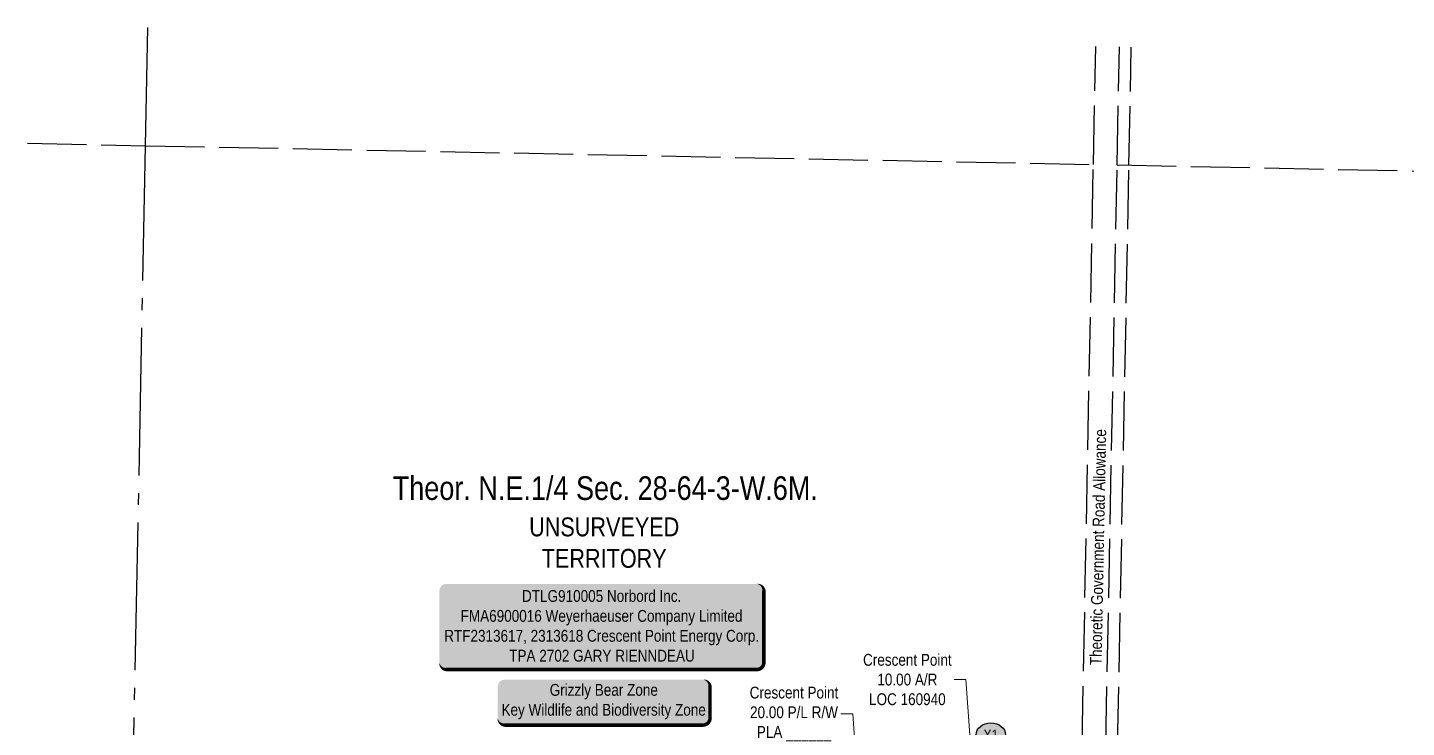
# Model space of a CAD drawing. Extents: x 409970 to 415936, y 6044942 to 6048413.
# Drawn here: x 410018 to 411187, y 6047820 to 6048413 of the extents above; entities that cross this region are included whole.
import ezdxf
from ezdxf.enums import TextEntityAlignment as Align

# ---------------------------------------------------------------- set-up
doc = ezdxf.new("R2010")
doc.units = 0
doc.header["$LTSCALE"] = 5
doc.header["$PDSIZE"] = 0.5
doc.linetypes.add('foc-QUARTERLINE', pattern=[33, 25, -3, 2, -3])
doc.linetypes.add('foc-UNSURVEYED', pattern=[12.5, 10, -2.5])
doc.layers.get('Defpoints').update_dxf_attribs({"color": 9})
for name, color, linetype in [('AS-WILDLIFE-BLOCK', 131, 'Continuous'), ('C-SYMBOL', 7, 'Continuous'), ('L-QSEC', 8, 'foc-QUARTERLINE'), ('L-ROAD-T', 7, 'Continuous'), ('L-UNS-T', 3, 'Continuous'), ('L-USEC', 7, 'foc-UNSURVEYED'), ('P-CROSSINGS', 250, 'Continuous')]:
    doc.layers.add(name, color=color, linetype=linetype)
doc.layers.add('C-AR-T', color=13, linetype='Continuous', lineweight=9)
doc.layers.add('C-RW-T', color=13, linetype='Continuous', lineweight=9)
doc.styles.add('175L', font='ARIALN.TTF', dxfattribs={"height": 20})
doc.styles.add('80', font='ARIALN.TTF', dxfattribs={"height": 10})
doc.styles.add('80CG', font='ARIALN.TTF', dxfattribs={"height": 10})
doc.styles.add('80L', font='ARIALN.TTF', dxfattribs={"height": 10})
doc.styles.add('Crossing', font='ARIALN.TTF', dxfattribs={"height": 10})
doc.dimstyles.new('Compass 5 000', dxfattribs={"dimscale": 5, "dimtxt": 9, "dimasz": 2, "dimexe": 0.2, "dimexo": 0.0625, "dimgap": 0.5, "dimtad": 0, "dimtih": 1, "dimtoh": 1, "dimzin": 0, "dimdsep": 46, "dimtxsty": '80CG', "dimcen": 0.1, "dimse1": 1, "dimse2": 1, "dimclrd": 256, "dimclrt": 256, "dimaunit": 1, "dimadec": 4, "dimazin": 0, "dimtfac": 0.06, "dimtofl": 0, "dimtmove": 0, "dimatfit": 1, "dimfxl": 0.2, "dimtolj": 1, "dimtzin": 0, "dimlwd": -1, "dimarcsym": 0})

# ---------------------------------------------------------------- blocks, each defined once
blk = doc.blocks.new('*D538')
at = {"layer": 'C-AR-T', "transparency": 16777216}
for p, q in [((410803.3, 6047860.5), (410813.3, 6047860.5)), ((410813.3, 6047860.5), (410816.6, 6047813.8)), ((410817.3, 6047803.8), (410816.6, 6047813.8)), ((410819.4, 6047773.9), (410820.1, 6047763.9))]:
    blk.add_line(p, q, dxfattribs=at)
for points in [[(410819, 6047803.9), (410815.6, 6047803.7), (410818, 6047793.8)], [(410821.1, 6047774), (410817.7, 6047773.8), (410818.7, 6047783.9)]]:
    blk.add_solid(points, dxfattribs=at)
at = {"layer": 'Defpoints', "color": 0, "transparency": 16777216}
for p in [(410818, 6047793.8), (410823.1, 6047794.2), (410823.8, 6047784.2)]:
    blk.add_point(p, dxfattribs=at)
at = {"layer": 'C-AR-T', "transparency": 16777216, "insert": (410763.6, 6047860.5), "char_height": 10, "attachment_point": 5, "style": '80CG'}
blk.add_mtext('\\A1;Crescent Point\\P10.00 A/R\\PLOC 160940', dxfattribs=at)
blk = doc.blocks.new('*U595')
h = blk.add_hatch(color=255)
edge = h.paths.add_edge_path()
edge.add_line((-84, -20), (84, -20))
edge.add_arc((84, -14), 6, 270, 360)
edge.add_line((90, -14), (90, 12.5))
edge.add_arc((84, 12.5), 6, 0, 90)
edge.add_line((84, 18.5), (-84, 18.5))
edge.add_arc((-84, 12.5), 6, 90, 180)
edge.add_line((-90, 12.5), (-90, -14))
edge.add_arc((-84, -14), 6, 180, 270)
at = {"color": 131, "flags": 128}
blk.add_lwpolyline([(-84, -20, 3, 3, 0), (84, -20, 3, 3, 0.414214), (90, -14, 3, 3, 0), (90, 12.5, 3, 0, 0.414214), (84, 18.5, 0, 0, 0), (-84, 18.5, 0, 0, 0.414214), (-90, 12.5, 0, 0, 0), (-90, -14, 0, 3, 0.414214)], format="xyseb", close=True, dxfattribs=at)
at = {"color": 131, "style": '80'}
blk.add_attdef('ENTER_TEXT_001', (-36, -5), '', height=10, dxfattribs=at)
blk = doc.blocks.new('*U594')
h = blk.add_hatch(color=255)
edge = h.paths.add_edge_path()
edge.add_line((-131.5, -37), (131.5, -37))
edge.add_arc((131.5, -31), 6, 270, 360)
edge.add_line((137.5, -31), (137.5, 29.5))
edge.add_arc((131.5, 29.5), 6, 0, 90)
edge.add_line((131.5, 35.5), (-131.5, 35.5))
edge.add_arc((-131.5, 29.5), 6, 90, 180)
edge.add_line((-137.5, 29.5), (-137.5, -31))
edge.add_arc((-131.5, -31), 6, 180, 270)
at = {"color": 44, "flags": 128}
blk.add_lwpolyline([(-131.5, -37, 3, 3, 0), (131.5, -37, 3, 3, 0.414214), (137.5, -31, 3, 3, 0), (137.5, 29.5, 3, 0, 0.414214), (131.5, 35.5, 0, 0, 0), (-131.5, 35.5, 0, 0, 0.414214), (-137.5, 29.5, 0, 0, 0), (-137.5, -31, 0, 3, 0.414214)], format="xyseb", close=True, dxfattribs=at)
at = {"color": 44, "style": '80'}
blk.add_attdef('ENTER_TEXT_001', (-36, -5), '', height=10, dxfattribs=at)
blk = doc.blocks.new('xing2')
h = blk.add_hatch(color=50)
h.dxf.hatch_style = 1
edge = h.paths.add_edge_path()
edge.add_ellipse((0, 0), major_axis=(-12.5, 0), ratio=0.816297, start_angle=0, end_angle=360)
h = blk.add_hatch(color=250)
h.dxf.hatch_style = 1
edge = h.paths.add_edge_path()
edge.add_ellipse((0, -2), major_axis=(-12.5, 0), ratio=0.816297, start_angle=0, end_angle=180)
edge.add_line((12.5, -2), (12.5, 0))
edge.add_ellipse((0, 0), major_axis=(-12.5, 0), ratio=0.816297, start_angle=0, end_angle=180, ccw=False)
edge.add_line((-12.5, 0), (-12.5, -2))
at = {"color": 250}
blk.add_ellipse((0, 0), major_axis=(-12.5, 0), ratio=0.816297, dxfattribs=at)
blk.add_ellipse((0, -2), major_axis=(-12.5, 0), ratio=0.816297, start_param=0, end_param=3.141593, dxfattribs=at)
at = {"color": 250, "style": 'Crossing'}
blk.add_attdef('CROSSING', text='', height=9, dxfattribs=at).set_placement((0.1, 0), align=Align.MIDDLE_CENTER)
at = {"color": 250, "style": 'Crossing', "flags": 1}
for tag, p in [('OWNER', (0.1, -12.5)), ('DESCRIPTION', (0.1, -25.8)), ('LOCATION', (0.1, -39.3)), ('DWG_REF', (0.1, -52.8))]:
    blk.add_attdef(tag, text='', height=9, dxfattribs=at).set_placement(p, align=Align.MIDDLE_CENTER)
blk = doc.blocks.new('*D642')
at = {"layer": 'C-RW-T', "transparency": 16777216}
for p, q in [((410717.3, 6047831.4), (410707.3, 6047831.4)), ((410719, 6047807), (410717.3, 6047831.4)), ((410721.8, 6047767.1), (410722.5, 6047757.1))]:
    blk.add_line(p, q, dxfattribs=at)
for points in [[(410720.7, 6047807.1), (410717.4, 6047806.9), (410719.7, 6047797)], [(410723.5, 6047767.2), (410720.1, 6047767), (410721.1, 6047777.1)]]:
    blk.add_solid(points, dxfattribs=at)
at = {"layer": 'Defpoints', "color": 0, "transparency": 16777216}
for p in [(410711, 6047796.4), (410719.7, 6047797), (410712.3, 6047776.4)]:
    blk.add_point(p, dxfattribs=at)
at = {"layer": 'C-RW-T', "transparency": 16777216, "insert": (410667.5, 6047831.4), "char_height": 10, "attachment_point": 5, "style": '80CG'}
blk.add_mtext('\\A1;Crescent Point\\P20.00 P/L R/W\\PPLA ______', dxfattribs=at)

msp = doc.modelspace()

# ---------------------------------------------------------------- linework, layer by layer
at = {"layer": 'L-QSEC'}
for p, q in [((410117.821, 6048312.649), (410119.793, 6048412.631)), ((410102.575, 6047538.514), (410117.821, 6048312.649))]:
    msp.add_line(p, q, dxfattribs=at)
at = {"layer": 'L-USEC'}
for p, q in [((410921.295, 6048296.697), (410923.247, 6048396.678)), ((410941.411, 6048296.304), (410943.363, 6048396.279)), ((410951.451, 6048296.098), (410953.403, 6048396.079)), ((410017.84, 6048314.634), (410117.821, 6048312.649)), ((410117.821, 6048312.649), (410921.295, 6048296.697)), ((410905.597, 6047492.58), (410921.295, 6048296.697)), ((410925.713, 6047492.187), (410941.411, 6048296.304)), ((410935.754, 6047491.982), (410951.451, 6048296.098)), ((410941.411, 6048296.297), (411744.875, 6048280.347))]:
    msp.add_line(p, q, dxfattribs=at)

# ---------------------------------------------------------------- block references
ref = msp.add_blockref('*U594', (410504.428, 6047906.032), dxfattribs=dict(xscale=1.000440123623586, yscale=1.000440123623586, zscale=1.000440123623586))
ref.add_attrib('ENTER_TEXT_001', 'DTLG910005 Norbord Inc.', (410436.959, 6047926.303), dxfattribs={"color": 44, "height": 10.0044, "style": '80'})
ref.add_attrib('ENTER_TEXT_002', 'FMA6900016 Weyerhaeuser Company Limited', (410384.921, 6047909.452), dxfattribs={"color": 44, "height": 10.0044, "style": '80'})
ref.add_attrib('ENTER_TEXT_003', 'RTF2313617, 2313618 Crescent Point Energy Corp.', (410371.006, 6047892.6), dxfattribs={"color": 44, "height": 10.0044, "style": '80'})
ref.add_attrib('ENTER_TEXT_004', 'TPA 2702 GARY RIENNDEAU', (410426.109, 6047875.749), dxfattribs={"color": 44, "height": 10.0044, "style": '80'})
at = {"layer": 'AS-WILDLIFE-BLOCK'}
ref = msp.add_blockref('*U595', (410506.344, 6047841.994), dxfattribs=dict(at, xscale=1.000002621153126, yscale=1.000002621153126, zscale=1.000002621153126))
ref.add_attrib('ENTER_TEXT_001', 'Grizzly Bear Zone', (410460.434, 6047846.794), dxfattribs={"layer": '0', "color": 131, "height": 10.00003, "style": '80'})
ref.add_attrib('ENTER_TEXT_002', 'Key Wildlife and Biodiversity Zone', (410419.571, 6047829.957), dxfattribs={"layer": '0', "color": 131, "height": 10.00003, "style": '80'})
at = {"layer": 'P-CROSSINGS', "color": 2}
msp.add_blockref('xing2', (410834.312, 6047813.697), dxfattribs=at).add_auto_attribs({'CROSSING': 'X1'})

# ---------------------------------------------------------------- texts
at = {"layer": 'C-SYMBOL', "color": 3, "style": '175L'}
msp.add_text('Theor. N.E.1/4 Sec. 28-64-3-W.6M.', height=20, dxfattribs=at).set_placement((410507.543, 6048006.659), align=Align.BOTTOM_CENTER)
at = {"layer": 'L-ROAD-T', "style": '80L'}
msp.add_text('Theoretic Government Road Allowance', height=10, rotation=88.881623, dxfattribs=at).set_placement((410925.209, 6047972.64), align=Align.MIDDLE_CENTER)
at = {"layer": 'L-UNS-T', "color": 3, "insert": (410506.628, 6047976.38), "char_height": 16, "attachment_point": 5, "style": '80L'}
msp.add_mtext_dynamic_manual_height_columns('UNSURVEYED TERRITORY', width=126.41375, gutter_width=47.5, heights=[0], dxfattribs=at)

# ---------------------------------------------------------------- dimensions: what is measured, and where the dimension line sits
at = {"layer": 'C-AR-T'}
dim = msp.add_linear_dim(base=(410818.004, 6047793.843), p1=(410823.793, 6047784.224), p2=(410823.096, 6047794.199), angle=93.994933, text='Crescent Point\\P10.00 A/R\\PLOC 160940', dimstyle='Compass 5 000', override={"dimtxt": 10, "dimtmove": 1}, dxfattribs=at)
dim.commit()
dim.dimension.update_dxf_attribs({"geometry": '*D538', "text_midpoint": (410796.302, 6047860.48), "dimtype": 161})
at = {"layer": 'C-RW-T'}
dim = msp.add_linear_dim(base=(410719.712, 6047797.001), p1=(410712.346, 6047776.447), p2=(410710.954, 6047796.39), angle=93.993396, text='Crescent Point\\P20.00 P/L R/W\\PPLA ______', dimstyle='Compass 5 000', dxfattribs=at)
dim.commit()
dim.dimension.update_dxf_attribs({"geometry": '*D642', "text_midpoint": (410667.549, 6047831.41), "dimtype": 161})

doc.saveas('drawing.dxf')
